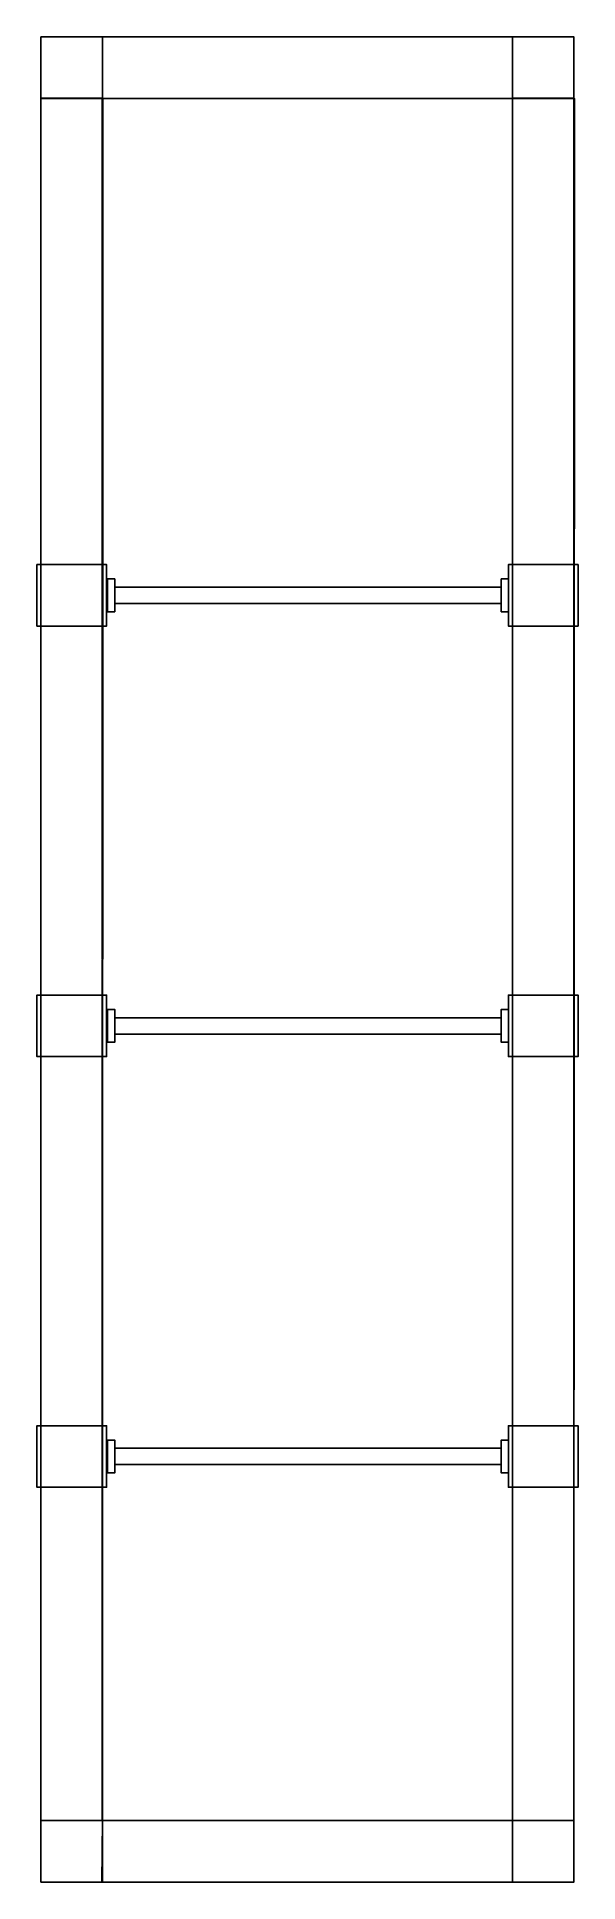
# Model space of a CAD drawing. Extents: x 19 to 151, y -494 to -44.
import ezdxf

# ---------------------------------------------------------------- set-up
doc = ezdxf.new("R2010")
doc.units = 0
doc.header["$MEASUREMENT"] = 0
for name, color, linetype in [('Base', 4, 'Continuous'), ('Divisores', 6, 'Continuous'), ('Metalon', 2, 'Continuous')]:
    doc.layers.add(name, color=color, linetype=linetype)

msp = doc.modelspace()

# ---------------------------------------------------------------- linework, layer by layer
at = {"layer": 'Base'}
for points in [[(134.87, -59.44, 388.91), (34.87, -59.44, 388.91), (34.82, -479.45, 388.91), (134.87, -479.44, 388.93)], [(134.87, -59.45, 387.91), (34.87, -59.45, 387.91), (34.82, -479.45, 387.91), (134.87, -479.45, 387.93)], [(134.87, -59.45, 23.91), (134.87, -59.45, 22.91), (34.87, -59.45, 22.91), (34.87, -59.45, 23.91)], [(34.87, -59.45, 23.91), (34.87, -59.45, 22.91), (34.87, -479.45, 22.91), (34.87, -479.45, 23.91)], [(134.87, -59.45, 22.91), (134.87, -479.45, 22.91), (34.87, -479.45, 22.91), (34.87, -59.45, 22.91)], [(34.87, -59.45, 23.91), (134.87, -59.45, 23.91), (134.87, -479.45, 23.91), (34.87, -479.45, 23.91)], [(134.87, -479.45, 23.91), (134.87, -479.45, 22.91), (134.87, -59.45, 22.91), (134.87, -59.45, 23.91)], [(34.87, -479.45, 23.91), (34.87, -479.45, 22.91), (134.87, -479.45, 22.91), (134.87, -479.45, 23.91)]]:
    msp.add_3dface(points, dxfattribs=at)
at = {"layer": 'Divisores'}
for points in [[(18.87, -173.14, 78.91), (19.87, -173.14, 78.91), (19.85, -173.14, 62.91), (18.87, -173.14, 62.91)], [(18.87, -173.14, 62.91), (18.87, -173.14, 78.91), (18.87, -188.14, 78.91), (18.87, -188.14, 62.91)], [(18.87, -173.14, 78.91), (18.87, -188.14, 78.91), (35.87, -188.14, 78.91), (35.87, -173.14, 78.91)], [(18.87, -188.14, 62.91), (19.87, -188.14, 62.91), (19.85, -173.14, 62.91), (18.87, -173.14, 62.91)], [(34.87, -173.14, 77.91), (34.87, -173.14, 78.91), (19.87, -173.14, 78.91), (19.87, -173.14, 77.91)], [(19.87, -188.14, 62.91), (19.87, -188.14, 77.91), (19.87, -173.14, 77.91), (19.87, -173.14, 62.91)], [(34.87, -173.14, 77.91), (34.87, -188.14, 77.91), (19.87, -188.14, 77.91), (19.87, -173.14, 77.91)], [(35.87, -173.14, 78.91), (35.87, -173.14, 62.91), (34.87, -173.14, 62.91), (34.87, -173.14, 78.91)], [(34.87, -173.14, 62.91), (34.87, -173.14, 77.91), (34.87, -188.14, 77.91), (34.87, -188.14, 62.91)], [(34.87, -188.14, 62.91), (35.87, -188.14, 62.91), (35.87, -173.14, 62.91), (34.87, -173.14, 62.91)], [(35.87, -173.14, 78.91), (35.87, -188.14, 78.91), (35.87, -188.14, 62.91), (35.87, -173.14, 62.91)], [(133.87, -173.14, 78.91), (134.87, -173.14, 78.91), (134.85, -173.14, 62.91), (133.87, -173.14, 62.91)], [(133.87, -173.14, 62.91), (133.87, -173.14, 78.91), (133.87, -188.14, 78.91), (133.87, -188.14, 62.91)], [(133.87, -173.14, 78.91), (133.87, -188.14, 78.91), (150.87, -188.14, 78.91), (150.87, -173.14, 78.91)], [(133.87, -188.14, 62.91), (134.87, -188.14, 62.91), (134.85, -173.14, 62.91), (133.87, -173.14, 62.91)], [(149.87, -173.14, 77.91), (149.87, -173.14, 78.91), (134.87, -173.14, 78.91), (134.87, -173.14, 77.91)], [(134.87, -188.14, 62.91), (134.87, -188.14, 77.91), (134.87, -173.14, 77.91), (134.87, -173.14, 62.91)], [(149.87, -173.14, 77.91), (149.87, -188.14, 77.91), (134.87, -188.14, 77.91), (134.87, -173.14, 77.91)], [(150.87, -173.14, 78.91), (150.87, -173.14, 62.91), (149.87, -173.14, 62.91), (149.87, -173.14, 78.91)], [(149.87, -173.14, 62.91), (149.87, -173.14, 77.91), (149.87, -188.14, 77.91), (149.87, -188.14, 62.91)], [(149.87, -188.14, 62.91), (150.87, -188.14, 62.91), (150.87, -173.14, 62.91), (149.87, -173.14, 62.91)], [(150.87, -173.14, 78.91), (150.87, -188.14, 78.91), (150.87, -188.14, 62.91), (150.87, -173.14, 62.91)], [(37.87, -184.64, 66.91), (36.12, -184.64, 66.91), (36.12, -176.64, 66.91), (37.87, -176.64, 66.91)], [(37.87, -184.64, 74.91), (36.12, -184.64, 74.91), (36.12, -176.64, 74.91), (37.87, -176.64, 74.91)], [(37.87, -176.64, 74.91), (36.12, -176.64, 74.91), (36.12, -176.64, 66.91), (37.87, -176.64, 66.91)], [(36.12, -176.64, 66.91), (36.12, -184.64, 66.91), (36.12, -184.64, 74.91), (36.12, -176.64, 74.91)], [(132.12, -182.64, 72.91), (132.12, -178.64, 72.91), (37.84, -178.64, 72.91), (37.84, -182.64, 72.91)], [(37.84, -178.64, 72.91), (37.84, -178.64, 68.91), (132.12, -178.64, 68.91), (132.12, -178.64, 72.91)], [(132.12, -182.64, 68.91), (132.12, -178.64, 68.91), (37.85, -178.64, 68.91), (37.85, -182.64, 68.91)], [(37.87, -184.64, 66.91), (37.87, -184.64, 74.91), (37.87, -176.64, 74.91), (37.87, -176.64, 66.91)], [(133.87, -184.64, 66.91), (132.12, -184.64, 66.91), (132.12, -176.64, 66.91), (133.87, -176.64, 66.91)], [(133.87, -184.64, 74.91), (132.12, -184.64, 74.91), (132.12, -176.64, 74.91), (133.87, -176.64, 74.91)], [(133.87, -176.64, 74.91), (132.12, -176.64, 74.91), (132.12, -176.64, 66.91), (133.87, -176.64, 66.91)], [(132.12, -176.64, 66.91), (132.12, -184.64, 66.91), (132.12, -184.64, 74.91), (132.12, -176.64, 74.91)], [(37.85, -182.64, 72.91), (37.85, -182.64, 68.91), (132.12, -182.64, 68.91), (132.12, -182.64, 72.91)], [(18.87, -188.14, 78.91), (18.87, -188.14, 62.91), (19.87, -188.14, 62.91), (19.87, -188.14, 78.91)], [(19.87, -188.14, 78.91), (19.87, -188.14, 77.91), (34.87, -188.14, 77.91), (34.87, -188.14, 78.91)], [(35.87, -188.14, 78.91), (35.87, -188.14, 62.91), (34.87, -188.14, 62.91), (34.87, -188.14, 78.91)], [(36.12, -184.64, 66.91), (37.87, -184.64, 66.91), (37.87, -184.64, 74.91), (36.12, -184.64, 74.91)], [(132.12, -184.64, 66.91), (133.87, -184.64, 66.91), (133.87, -184.64, 74.91), (132.12, -184.64, 74.91)], [(133.87, -188.14, 78.91), (133.87, -188.14, 62.91), (134.87, -188.14, 62.91), (134.87, -188.14, 78.91)], [(134.87, -188.14, 78.91), (134.87, -188.14, 77.91), (149.87, -188.14, 77.91), (149.87, -188.14, 78.91)], [(150.87, -188.14, 78.91), (150.87, -188.14, 62.91), (149.87, -188.14, 62.91), (149.87, -188.14, 78.91)], [(18.87, -278.14, 78.91), (19.87, -278.14, 78.91), (19.85, -278.14, 62.91), (18.87, -278.14, 62.91)], [(18.87, -278.14, 62.91), (18.87, -278.14, 78.91), (18.87, -293.14, 78.91), (18.87, -293.14, 62.91)], [(18.87, -278.14, 78.91), (18.87, -293.14, 78.91), (35.87, -293.14, 78.91), (35.87, -278.14, 78.91)], [(18.87, -293.14, 62.91), (19.87, -293.14, 62.91), (19.85, -278.14, 62.91), (18.87, -278.14, 62.91)], [(34.87, -278.14, 77.91), (34.87, -278.14, 78.91), (19.87, -278.14, 78.91), (19.87, -278.14, 77.91)], [(19.87, -293.14, 62.91), (19.87, -293.14, 77.91), (19.87, -278.14, 77.91), (19.87, -278.14, 62.91)], [(34.87, -278.14, 77.91), (34.87, -293.14, 77.91), (19.87, -293.14, 77.91), (19.87, -278.14, 77.91)], [(35.87, -278.14, 78.91), (35.87, -278.14, 62.91), (34.87, -278.14, 62.91), (34.87, -278.14, 78.91)], [(34.87, -278.14, 62.91), (34.87, -278.14, 77.91), (34.87, -293.14, 77.91), (34.87, -293.14, 62.91)], [(34.87, -293.14, 62.91), (35.87, -293.14, 62.91), (35.87, -278.14, 62.91), (34.87, -278.14, 62.91)], [(35.87, -278.14, 78.91), (35.87, -293.14, 78.91), (35.87, -293.14, 62.91), (35.87, -278.14, 62.91)], [(133.87, -278.14, 78.91), (134.87, -278.14, 78.91), (134.85, -278.14, 62.91), (133.87, -278.14, 62.91)], [(133.87, -278.14, 62.91), (133.87, -278.14, 78.91), (133.87, -293.14, 78.91), (133.87, -293.14, 62.91)], [(133.87, -278.14, 78.91), (133.87, -293.14, 78.91), (150.87, -293.14, 78.91), (150.87, -278.14, 78.91)], [(133.87, -293.14, 62.91), (134.87, -293.14, 62.91), (134.85, -278.14, 62.91), (133.87, -278.14, 62.91)], [(149.87, -278.14, 77.91), (149.87, -278.14, 78.91), (134.87, -278.14, 78.91), (134.87, -278.14, 77.91)], [(134.87, -293.14, 62.91), (134.87, -293.14, 77.91), (134.87, -278.14, 77.91), (134.87, -278.14, 62.91)], [(149.87, -278.14, 77.91), (149.87, -293.14, 77.91), (134.87, -293.14, 77.91), (134.87, -278.14, 77.91)], [(150.87, -278.14, 78.91), (150.87, -278.14, 62.91), (149.87, -278.14, 62.91), (149.87, -278.14, 78.91)], [(149.87, -278.14, 62.91), (149.87, -278.14, 77.91), (149.87, -293.14, 77.91), (149.87, -293.14, 62.91)], [(149.87, -293.14, 62.91), (150.87, -293.14, 62.91), (150.87, -278.14, 62.91), (149.87, -278.14, 62.91)], [(150.87, -278.14, 78.91), (150.87, -293.14, 78.91), (150.87, -293.14, 62.91), (150.87, -278.14, 62.91)], [(37.87, -289.64, 66.91), (36.12, -289.64, 66.91), (36.12, -281.64, 66.91), (37.87, -281.64, 66.91)], [(37.87, -289.64, 74.91), (36.12, -289.64, 74.91), (36.12, -281.64, 74.91), (37.87, -281.64, 74.91)], [(37.87, -281.64, 74.91), (36.12, -281.64, 74.91), (36.12, -281.64, 66.91), (37.87, -281.64, 66.91)], [(36.12, -281.64, 66.91), (36.12, -289.64, 66.91), (36.12, -289.64, 74.91), (36.12, -281.64, 74.91)], [(37.87, -289.64, 66.91), (37.87, -289.64, 74.91), (37.87, -281.64, 74.91), (37.87, -281.64, 66.91)], [(133.87, -289.64, 66.91), (132.12, -289.64, 66.91), (132.12, -281.64, 66.91), (133.87, -281.64, 66.91)], [(133.87, -289.64, 74.91), (132.12, -289.64, 74.91), (132.12, -281.64, 74.91), (133.87, -281.64, 74.91)], [(133.87, -281.64, 74.91), (132.12, -281.64, 74.91), (132.12, -281.64, 66.91), (133.87, -281.64, 66.91)], [(132.12, -281.64, 66.91), (132.12, -289.64, 66.91), (132.12, -289.64, 74.91), (132.12, -281.64, 74.91)], [(132.12, -287.64, 72.91), (132.12, -283.64, 72.91), (37.84, -283.64, 72.91), (37.84, -287.64, 72.91)], [(37.84, -283.64, 72.91), (37.84, -283.64, 68.91), (132.12, -283.64, 68.91), (132.12, -283.64, 72.91)], [(132.12, -287.64, 68.91), (132.12, -283.64, 68.91), (37.85, -283.64, 68.91), (37.85, -287.64, 68.91)], [(37.85, -287.64, 72.91), (37.85, -287.64, 68.91), (132.12, -287.64, 68.91), (132.12, -287.64, 72.91)], [(36.12, -289.64, 66.91), (37.87, -289.64, 66.91), (37.87, -289.64, 74.91), (36.12, -289.64, 74.91)], [(132.12, -289.64, 66.91), (133.87, -289.64, 66.91), (133.87, -289.64, 74.91), (132.12, -289.64, 74.91)], [(18.87, -293.14, 78.91), (18.87, -293.14, 62.91), (19.87, -293.14, 62.91), (19.87, -293.14, 78.91)], [(19.87, -293.14, 78.91), (19.87, -293.14, 77.91), (34.87, -293.14, 77.91), (34.87, -293.14, 78.91)], [(35.87, -293.14, 78.91), (35.87, -293.14, 62.91), (34.87, -293.14, 62.91), (34.87, -293.14, 78.91)], [(133.87, -293.14, 78.91), (133.87, -293.14, 62.91), (134.87, -293.14, 62.91), (134.87, -293.14, 78.91)], [(134.87, -293.14, 78.91), (134.87, -293.14, 77.91), (149.87, -293.14, 77.91), (149.87, -293.14, 78.91)], [(150.87, -293.14, 78.91), (150.87, -293.14, 62.91), (149.87, -293.14, 62.91), (149.87, -293.14, 78.91)], [(18.87, -383.14, 78.91), (19.87, -383.14, 78.91), (19.85, -383.14, 62.91), (18.87, -383.14, 62.91)], [(18.87, -383.14, 62.91), (18.87, -383.14, 78.91), (18.87, -398.14, 78.91), (18.87, -398.14, 62.91)], [(18.87, -383.14, 78.91), (18.87, -398.14, 78.91), (35.87, -398.14, 78.91), (35.87, -383.14, 78.91)], [(18.87, -398.14, 62.91), (19.87, -398.14, 62.91), (19.85, -383.14, 62.91), (18.87, -383.14, 62.91)], [(34.87, -383.14, 77.91), (34.87, -383.14, 78.91), (19.87, -383.14, 78.91), (19.87, -383.14, 77.91)], [(19.87, -398.14, 62.91), (19.87, -398.14, 77.91), (19.87, -383.14, 77.91), (19.87, -383.14, 62.91)], [(34.87, -383.14, 77.91), (34.87, -398.14, 77.91), (19.87, -398.14, 77.91), (19.87, -383.14, 77.91)], [(35.87, -383.14, 78.91), (35.87, -383.14, 62.91), (34.87, -383.14, 62.91), (34.87, -383.14, 78.91)], [(34.87, -383.14, 62.91), (34.87, -383.14, 77.91), (34.87, -398.14, 77.91), (34.87, -398.14, 62.91)], [(34.87, -398.14, 62.91), (35.87, -398.14, 62.91), (35.87, -383.14, 62.91), (34.87, -383.14, 62.91)], [(35.87, -383.14, 78.91), (35.87, -398.14, 78.91), (35.87, -398.14, 62.91), (35.87, -383.14, 62.91)], [(37.87, -394.64, 66.91), (36.12, -394.64, 66.91), (36.12, -386.64, 66.91), (37.87, -386.64, 66.91)], [(37.87, -394.64, 74.91), (36.12, -394.64, 74.91), (36.12, -386.64, 74.91), (37.87, -386.64, 74.91)], [(37.87, -386.64, 74.91), (36.12, -386.64, 74.91), (36.12, -386.64, 66.91), (37.87, -386.64, 66.91)], [(36.12, -386.64, 66.91), (36.12, -394.64, 66.91), (36.12, -394.64, 74.91), (36.12, -386.64, 74.91)], [(37.87, -394.64, 66.91), (37.87, -394.64, 74.91), (37.87, -386.64, 74.91), (37.87, -386.64, 66.91)], [(133.87, -394.64, 66.91), (132.12, -394.64, 66.91), (132.12, -386.64, 66.91), (133.87, -386.64, 66.91)], [(133.87, -394.64, 74.91), (132.12, -394.64, 74.91), (132.12, -386.64, 74.91), (133.87, -386.64, 74.91)], [(133.87, -386.64, 74.91), (132.12, -386.64, 74.91), (132.12, -386.64, 66.91), (133.87, -386.64, 66.91)], [(132.12, -386.64, 66.91), (132.12, -394.64, 66.91), (132.12, -394.64, 74.91), (132.12, -386.64, 74.91)], [(133.87, -383.14, 78.91), (134.87, -383.14, 78.91), (134.85, -383.14, 62.91), (133.87, -383.14, 62.91)], [(133.87, -383.14, 62.91), (133.87, -383.14, 78.91), (133.87, -398.14, 78.91), (133.87, -398.14, 62.91)], [(133.87, -383.14, 78.91), (133.87, -398.14, 78.91), (150.87, -398.14, 78.91), (150.87, -383.14, 78.91)], [(133.87, -398.14, 62.91), (134.87, -398.14, 62.91), (134.85, -383.14, 62.91), (133.87, -383.14, 62.91)], [(149.87, -383.14, 77.91), (149.87, -383.14, 78.91), (134.87, -383.14, 78.91), (134.87, -383.14, 77.91)], [(134.87, -398.14, 62.91), (134.87, -398.14, 77.91), (134.87, -383.14, 77.91), (134.87, -383.14, 62.91)], [(149.87, -383.14, 77.91), (149.87, -398.14, 77.91), (134.87, -398.14, 77.91), (134.87, -383.14, 77.91)], [(150.87, -383.14, 78.91), (150.87, -383.14, 62.91), (149.87, -383.14, 62.91), (149.87, -383.14, 78.91)], [(149.87, -383.14, 62.91), (149.87, -383.14, 77.91), (149.87, -398.14, 77.91), (149.87, -398.14, 62.91)], [(149.87, -398.14, 62.91), (150.87, -398.14, 62.91), (150.87, -383.14, 62.91), (149.87, -383.14, 62.91)], [(150.87, -383.14, 78.91), (150.87, -398.14, 78.91), (150.87, -398.14, 62.91), (150.87, -383.14, 62.91)], [(132.12, -392.64, 72.91), (132.12, -388.64, 72.91), (37.84, -388.64, 72.91), (37.84, -392.64, 72.91)], [(37.84, -388.64, 72.91), (37.84, -388.64, 68.91), (132.12, -388.64, 68.91), (132.12, -388.64, 72.91)], [(132.12, -392.64, 68.91), (132.12, -388.64, 68.91), (37.85, -388.64, 68.91), (37.85, -392.64, 68.91)], [(36.12, -394.64, 66.91), (37.87, -394.64, 66.91), (37.87, -394.64, 74.91), (36.12, -394.64, 74.91)], [(37.85, -392.64, 72.91), (37.85, -392.64, 68.91), (132.12, -392.64, 68.91), (132.12, -392.64, 72.91)], [(132.12, -394.64, 66.91), (133.87, -394.64, 66.91), (133.87, -394.64, 74.91), (132.12, -394.64, 74.91)], [(18.87, -398.14, 78.91), (18.87, -398.14, 62.91), (19.87, -398.14, 62.91), (19.87, -398.14, 78.91)], [(19.87, -398.14, 78.91), (19.87, -398.14, 77.91), (34.87, -398.14, 77.91), (34.87, -398.14, 78.91)], [(35.87, -398.14, 78.91), (35.87, -398.14, 62.91), (34.87, -398.14, 62.91), (34.87, -398.14, 78.91)], [(133.87, -398.14, 78.91), (133.87, -398.14, 62.91), (134.87, -398.14, 62.91), (134.87, -398.14, 78.91)], [(134.87, -398.14, 78.91), (134.87, -398.14, 77.91), (149.87, -398.14, 77.91), (149.87, -398.14, 78.91)], [(150.87, -398.14, 78.91), (150.87, -398.14, 62.91), (149.87, -398.14, 62.91), (149.87, -398.14, 78.91)]]:
    msp.add_3dface(points, dxfattribs=at)
at = {"layer": 'Metalon'}
for points in [[(19.87, -44.45, 37.91), (34.87, -44.45, 37.91), (34.87, -44.45, 22.91), (19.87, -44.45, 22.91)], [(19.87, -44.45, 22.91), (19.87, -494.45, 22.91), (19.87, -494.45, 37.91), (19.87, -44.45, 37.91)], [(34.87, -494.45, 37.91), (19.87, -494.45, 37.91), (19.87, -44.45, 37.91), (34.87, -44.45, 37.91)], [(19.87, -494.45, 22.91), (34.87, -494.45, 22.91), (34.87, -44.45, 22.91), (19.87, -44.45, 22.91)], [(19.87, -59.45, 37.91), (19.87, -44.45, 37.91), (19.87, -44.45, 457.91), (19.87, -59.45, 457.91)], [(34.87, -44.45, 457.91), (34.87, -59.45, 457.91), (19.87, -59.45, 457.91), (19.87, -44.45, 457.91)], [(34.87, -44.45, 37.91), (19.87, -44.45, 37.91), (19.87, -44.45, 457.91), (34.87, -44.45, 457.91)], [(34.87, -44.45, 472.91), (34.87, -44.45, 457.91), (19.87, -44.45, 457.91), (19.87, -44.45, 472.91)], [(19.87, -44.45, 472.91), (19.87, -494.45, 472.91), (19.87, -494.45, 457.91), (19.87, -44.45, 457.91)], [(34.87, -494.45, 457.91), (19.87, -494.45, 457.91), (19.87, -44.45, 457.91), (34.87, -44.45, 457.91)], [(34.87, -44.45, 472.91), (19.87, -44.45, 472.91), (19.87, -494.45, 472.91), (34.87, -494.45, 472.91)], [(34.87, -44.45, 37.91), (34.87, -44.45, 22.91), (34.87, -494.45, 22.91), (34.87, -494.45, 37.91)], [(34.87, -44.45, 37.91), (34.87, -59.45, 37.91), (34.87, -59.45, 22.91), (34.87, -44.45, 22.91)], [(134.87, -59.45, 42.91), (34.87, -59.45, 42.91), (34.87, -44.45, 42.91), (134.87, -44.45, 42.91)], [(134.87, -44.45, 22.91), (34.87, -44.45, 22.91), (34.87, -59.45, 22.91), (134.87, -59.45, 22.91)], [(134.87, -44.45, 42.91), (134.87, -44.45, 22.91), (34.87, -44.45, 22.91), (34.87, -44.45, 42.91)], [(34.87, -59.45, 457.91), (34.87, -44.45, 457.91), (34.87, -44.45, 37.91), (34.87, -59.45, 37.91)], [(34.87, -44.45, 472.91), (34.87, -494.45, 472.91), (34.87, -494.45, 457.91), (34.87, -44.45, 457.91)], [(134.87, -44.45, 457.91), (134.87, -59.45, 457.91), (34.87, -59.45, 457.91), (34.87, -44.45, 457.91)], [(134.87, -44.45, 472.91), (134.87, -44.45, 457.91), (34.87, -44.45, 457.91), (34.87, -44.45, 472.91)], [(34.87, -59.45, 472.91), (34.87, -44.45, 472.91), (134.87, -44.45, 472.91), (134.87, -59.45, 472.91)], [(34.87, -59.45, 77.91), (34.87, -44.45, 77.91), (134.87, -44.45, 77.91), (134.87, -59.45, 77.91)], [(134.87, -44.45, 77.91), (134.87, -44.45, 62.91), (34.87, -44.45, 62.91), (34.87, -44.45, 77.91)], [(34.87, -44.45, 62.91), (34.87, -59.45, 62.91), (134.87, -59.45, 62.91), (134.87, -44.45, 62.91)], [(34.87, -44.45, 387.91), (34.87, -59.45, 387.91), (134.87, -59.45, 387.91), (134.87, -44.45, 387.91)], [(134.87, -44.45, 407.91), (134.87, -44.45, 387.91), (34.87, -44.45, 387.91), (34.87, -44.45, 407.91)], [(34.87, -44.45, 407.91), (34.87, -59.45, 407.91), (134.87, -59.45, 407.91), (134.87, -44.45, 407.91)], [(134.87, -494.45, 37.91), (134.87, -494.45, 22.91), (134.87, -44.45, 22.91), (134.87, -44.45, 37.91)], [(134.87, -44.45, 22.91), (149.87, -44.45, 22.91), (149.87, -44.45, 37.91), (134.87, -44.45, 37.91)], [(134.87, -44.45, 37.91), (149.87, -44.45, 37.91), (149.87, -494.45, 37.91), (134.87, -494.45, 37.91)], [(134.87, -59.45, 22.91), (134.87, -44.45, 22.91), (134.87, -44.45, 37.91), (134.87, -59.45, 37.91)], [(134.87, -59.45, 22.91), (134.87, -59.45, 37.91), (134.87, -44.45, 37.91), (134.87, -44.45, 22.91)], [(134.87, -44.45, 22.91), (149.87, -44.45, 22.91), (149.87, -494.45, 22.91), (134.87, -494.45, 22.91)], [(134.87, -44.45, 37.91), (134.87, -59.45, 37.91), (134.87, -59.45, 457.91), (134.87, -44.45, 457.91)], [(134.87, -44.45, 457.91), (149.87, -44.45, 457.91), (149.87, -44.45, 37.91), (134.87, -44.45, 37.91)], [(134.87, -59.45, 457.91), (149.87, -59.45, 457.91), (149.87, -44.45, 457.91), (134.87, -44.45, 457.91)], [(134.87, -44.45, 457.91), (134.87, -44.45, 472.91), (134.87, -494.45, 472.91), (134.87, -494.45, 457.91)], [(134.87, -44.45, 457.91), (149.87, -44.45, 457.91), (149.87, -44.45, 472.91), (134.87, -44.45, 472.91)], [(134.87, -44.45, 472.91), (149.87, -44.45, 472.91), (149.87, -494.45, 472.91), (134.87, -494.45, 472.91)], [(149.87, -494.45, 457.91), (134.87, -494.45, 457.91), (134.87, -44.45, 457.91), (149.87, -44.45, 457.91)], [(134.87, -44.45, 77.91), (134.87, -59.45, 77.91), (134.87, -59.45, 62.91), (134.87, -44.45, 62.91)], [(149.87, -494.45, 22.91), (149.87, -44.45, 22.91), (149.87, -44.45, 37.91), (149.87, -494.45, 37.91)], [(149.87, -44.45, 37.91), (149.87, -59.45, 37.91), (149.87, -59.45, 457.91), (149.87, -44.45, 457.91)], [(149.87, -44.45, 472.91), (149.87, -44.45, 457.91), (149.87, -494.45, 457.91), (149.87, -494.45, 472.91)], [(19.84, -59.41, 407.95), (34.84, -59.41, 407.91), (34.87, -479.45, 407.91), (19.84, -479.41, 407.91)], [(34.87, -59.45, 457.91), (19.87, -59.45, 457.91), (19.87, -59.45, 37.91), (34.87, -59.45, 37.91)], [(19.87, -59.45, 77.91), (19.87, -59.45, 62.91), (19.87, -479.45, 62.91), (19.87, -479.45, 77.91)], [(34.87, -479.45, 62.91), (34.87, -59.45, 62.91), (19.87, -59.45, 62.91), (19.87, -479.45, 62.91)], [(19.87, -59.45, 77.91), (34.79, -59.45, 77.91), (34.87, -479.45, 77.91), (19.87, -479.45, 77.91)], [(19.87, -59.45, 387.95), (34.87, -59.45, 387.95), (34.87, -479.45, 387.91), (19.87, -479.45, 387.95)], [(19.87, -479.45, 387.95), (19.87, -479.45, 407.91), (19.87, -59.45, 407.95), (19.87, -59.45, 387.95)], [(34.87, -479.45, 77.91), (34.87, -479.45, 62.91), (34.79, -59.45, 62.91), (34.79, -59.45, 77.91)], [(34.87, -59.45, 42.91), (34.87, -59.45, 22.91), (134.87, -59.45, 22.91), (134.87, -59.45, 42.91)], [(34.87, -59.45, 457.91), (34.87, -59.45, 472.91), (134.87, -59.45, 472.91), (134.87, -59.45, 457.91)], [(134.87, -59.45, 77.91), (34.87, -59.45, 77.91), (34.87, -59.45, 62.91), (134.87, -59.45, 62.91)], [(134.87, -59.45, 407.91), (134.87, -59.45, 387.91), (34.87, -59.45, 387.91), (34.87, -59.45, 407.91)], [(34.87, -479.45, 407.91), (34.87, -479.45, 387.91), (34.97, -59.45, 387.95), (34.97, -59.45, 407.91)], [(134.84, -59.41, 407.91), (149.84, -59.4, 407.88), (149.87, -479.45, 407.88), (134.84, -479.41, 407.88)], [(134.87, -479.45, 77.91), (134.86, -479.45, 62.91), (134.87, -59.45, 62.91), (134.87, -59.45, 77.91)], [(134.87, -59.45, 62.91), (149.87, -59.45, 62.91), (149.87, -479.45, 62.91), (134.86, -479.45, 62.92)], [(134.87, -59.45, 457.91), (149.87, -59.45, 457.91), (149.87, -59.45, 37.91), (134.87, -59.45, 37.91)], [(134.87, -59.45, 77.91), (149.87, -59.45, 77.91), (149.87, -479.45, 77.91), (134.87, -479.45, 77.91)], [(134.87, -59.45, 387.91), (149.87, -59.45, 387.91), (149.87, -479.45, 387.88), (134.87, -479.45, 387.91)], [(134.87, -479.45, 387.91), (134.87, -479.45, 407.88), (134.87, -59.45, 407.91), (134.87, -59.45, 387.91)], [(149.87, -479.45, 407.88), (149.87, -479.44, 387.88), (149.97, -59.44, 387.91), (149.97, -59.44, 407.88)], [(149.87, -479.45, 77.91), (149.87, -479.45, 62.91), (149.87, -59.45, 62.91), (149.87, -59.45, 77.91)], [(19.87, -479.45, 457.91), (19.87, -494.45, 457.91), (19.87, -494.45, 37.91), (19.87, -479.45, 37.91)], [(19.87, -479.45, 37.91), (34.87, -479.45, 37.91), (34.87, -479.45, 457.91), (19.87, -479.45, 457.91)], [(134.87, -494.45, 457.91), (134.87, -479.45, 457.91), (34.87, -479.45, 457.91), (34.67, -494.45, 457.91)], [(34.67, -479.45, 472.91), (34.87, -479.45, 457.91), (134.87, -479.45, 457.91), (134.87, -479.45, 472.91)], [(34.87, -479.45, 37.91), (34.87, -494.45, 37.91), (34.87, -494.45, 22.91), (34.87, -479.45, 22.91)], [(34.87, -479.45, 22.91), (34.87, -494.45, 22.91), (134.87, -494.45, 22.91), (134.87, -479.45, 22.91)], [(34.87, -494.45, 37.91), (34.87, -479.45, 37.91), (134.87, -479.45, 37.91), (134.87, -494.45, 37.91)], [(34.87, -479.45, 37.91), (34.87, -479.45, 22.91), (134.87, -479.45, 22.91), (134.87, -479.45, 37.91)], [(34.87, -479.45, 472.91), (34.87, -494.45, 472.91), (134.87, -494.45, 472.91), (134.87, -479.45, 472.91)], [(34.87, -494.45, 77.91), (34.87, -479.45, 77.91), (134.87, -479.45, 77.91), (134.87, -494.45, 77.91)], [(134.87, -494.45, 62.91), (134.87, -479.45, 62.91), (34.87, -479.45, 62.91), (34.87, -494.45, 62.91)], [(34.87, -479.45, 77.91), (34.87, -479.45, 62.91), (134.87, -479.45, 62.91), (134.87, -479.45, 77.91)], [(34.87, -494.45, 37.91), (34.87, -479.45, 37.91), (34.87, -479.45, 457.91), (34.87, -494.45, 457.91)], [(34.87, -479.45, 387.91), (34.87, -494.45, 387.91), (134.87, -494.45, 387.91), (134.87, -479.45, 387.91)], [(134.87, -479.45, 407.91), (134.87, -479.45, 387.91), (34.87, -479.45, 387.91), (34.87, -479.45, 407.91)], [(34.87, -479.45, 407.91), (34.87, -494.45, 407.91), (134.87, -494.45, 407.91), (134.87, -479.45, 407.91)], [(134.87, -494.45, 22.91), (134.87, -494.45, 37.91), (134.87, -479.45, 37.91), (134.87, -479.45, 22.91)], [(134.87, -479.45, 37.91), (134.87, -494.45, 37.91), (134.87, -494.45, 457.91), (134.87, -479.45, 457.91)], [(134.87, -479.45, 457.91), (149.87, -479.45, 457.91), (149.87, -479.45, 37.91), (134.87, -479.45, 37.91)], [(149.87, -479.45, 37.91), (149.87, -494.45, 37.91), (149.87, -494.45, 457.91), (149.87, -479.45, 457.91)], [(19.87, -494.45, 22.91), (34.87, -494.45, 22.91), (34.87, -494.45, 37.91), (19.87, -494.45, 37.91)], [(19.87, -494.45, 472.91), (34.87, -494.45, 472.91), (34.87, -494.45, 457.91), (19.87, -494.45, 457.91)], [(34.87, -494.45, 37.91), (19.87, -494.45, 37.91), (19.87, -494.45, 457.91), (34.87, -494.45, 457.91)], [(134.87, -494.45, 37.91), (134.87, -494.45, 22.91), (34.87, -494.45, 22.91), (34.87, -494.45, 37.91)], [(34.87, -494.45, 457.91), (34.87, -494.45, 472.91), (134.87, -494.45, 472.91), (134.87, -494.45, 457.91)], [(134.87, -494.45, 77.91), (134.87, -494.45, 62.91), (34.87, -494.45, 62.91), (34.87, -494.45, 77.91)], [(134.87, -494.45, 407.91), (134.87, -494.45, 387.91), (34.87, -494.45, 387.91), (34.87, -494.45, 407.91)], [(134.87, -494.45, 37.91), (149.87, -494.45, 37.91), (149.87, -494.45, 22.91), (134.87, -494.45, 22.91)], [(134.87, -494.45, 457.91), (149.87, -494.45, 457.91), (149.87, -494.45, 472.91), (134.87, -494.45, 472.91)], [(134.87, -494.45, 457.91), (149.87, -494.45, 457.91), (149.87, -494.45, 37.91), (134.87, -494.45, 37.91)]]:
    msp.add_3dface(points, dxfattribs=at)

doc.saveas('drawing.dxf')
